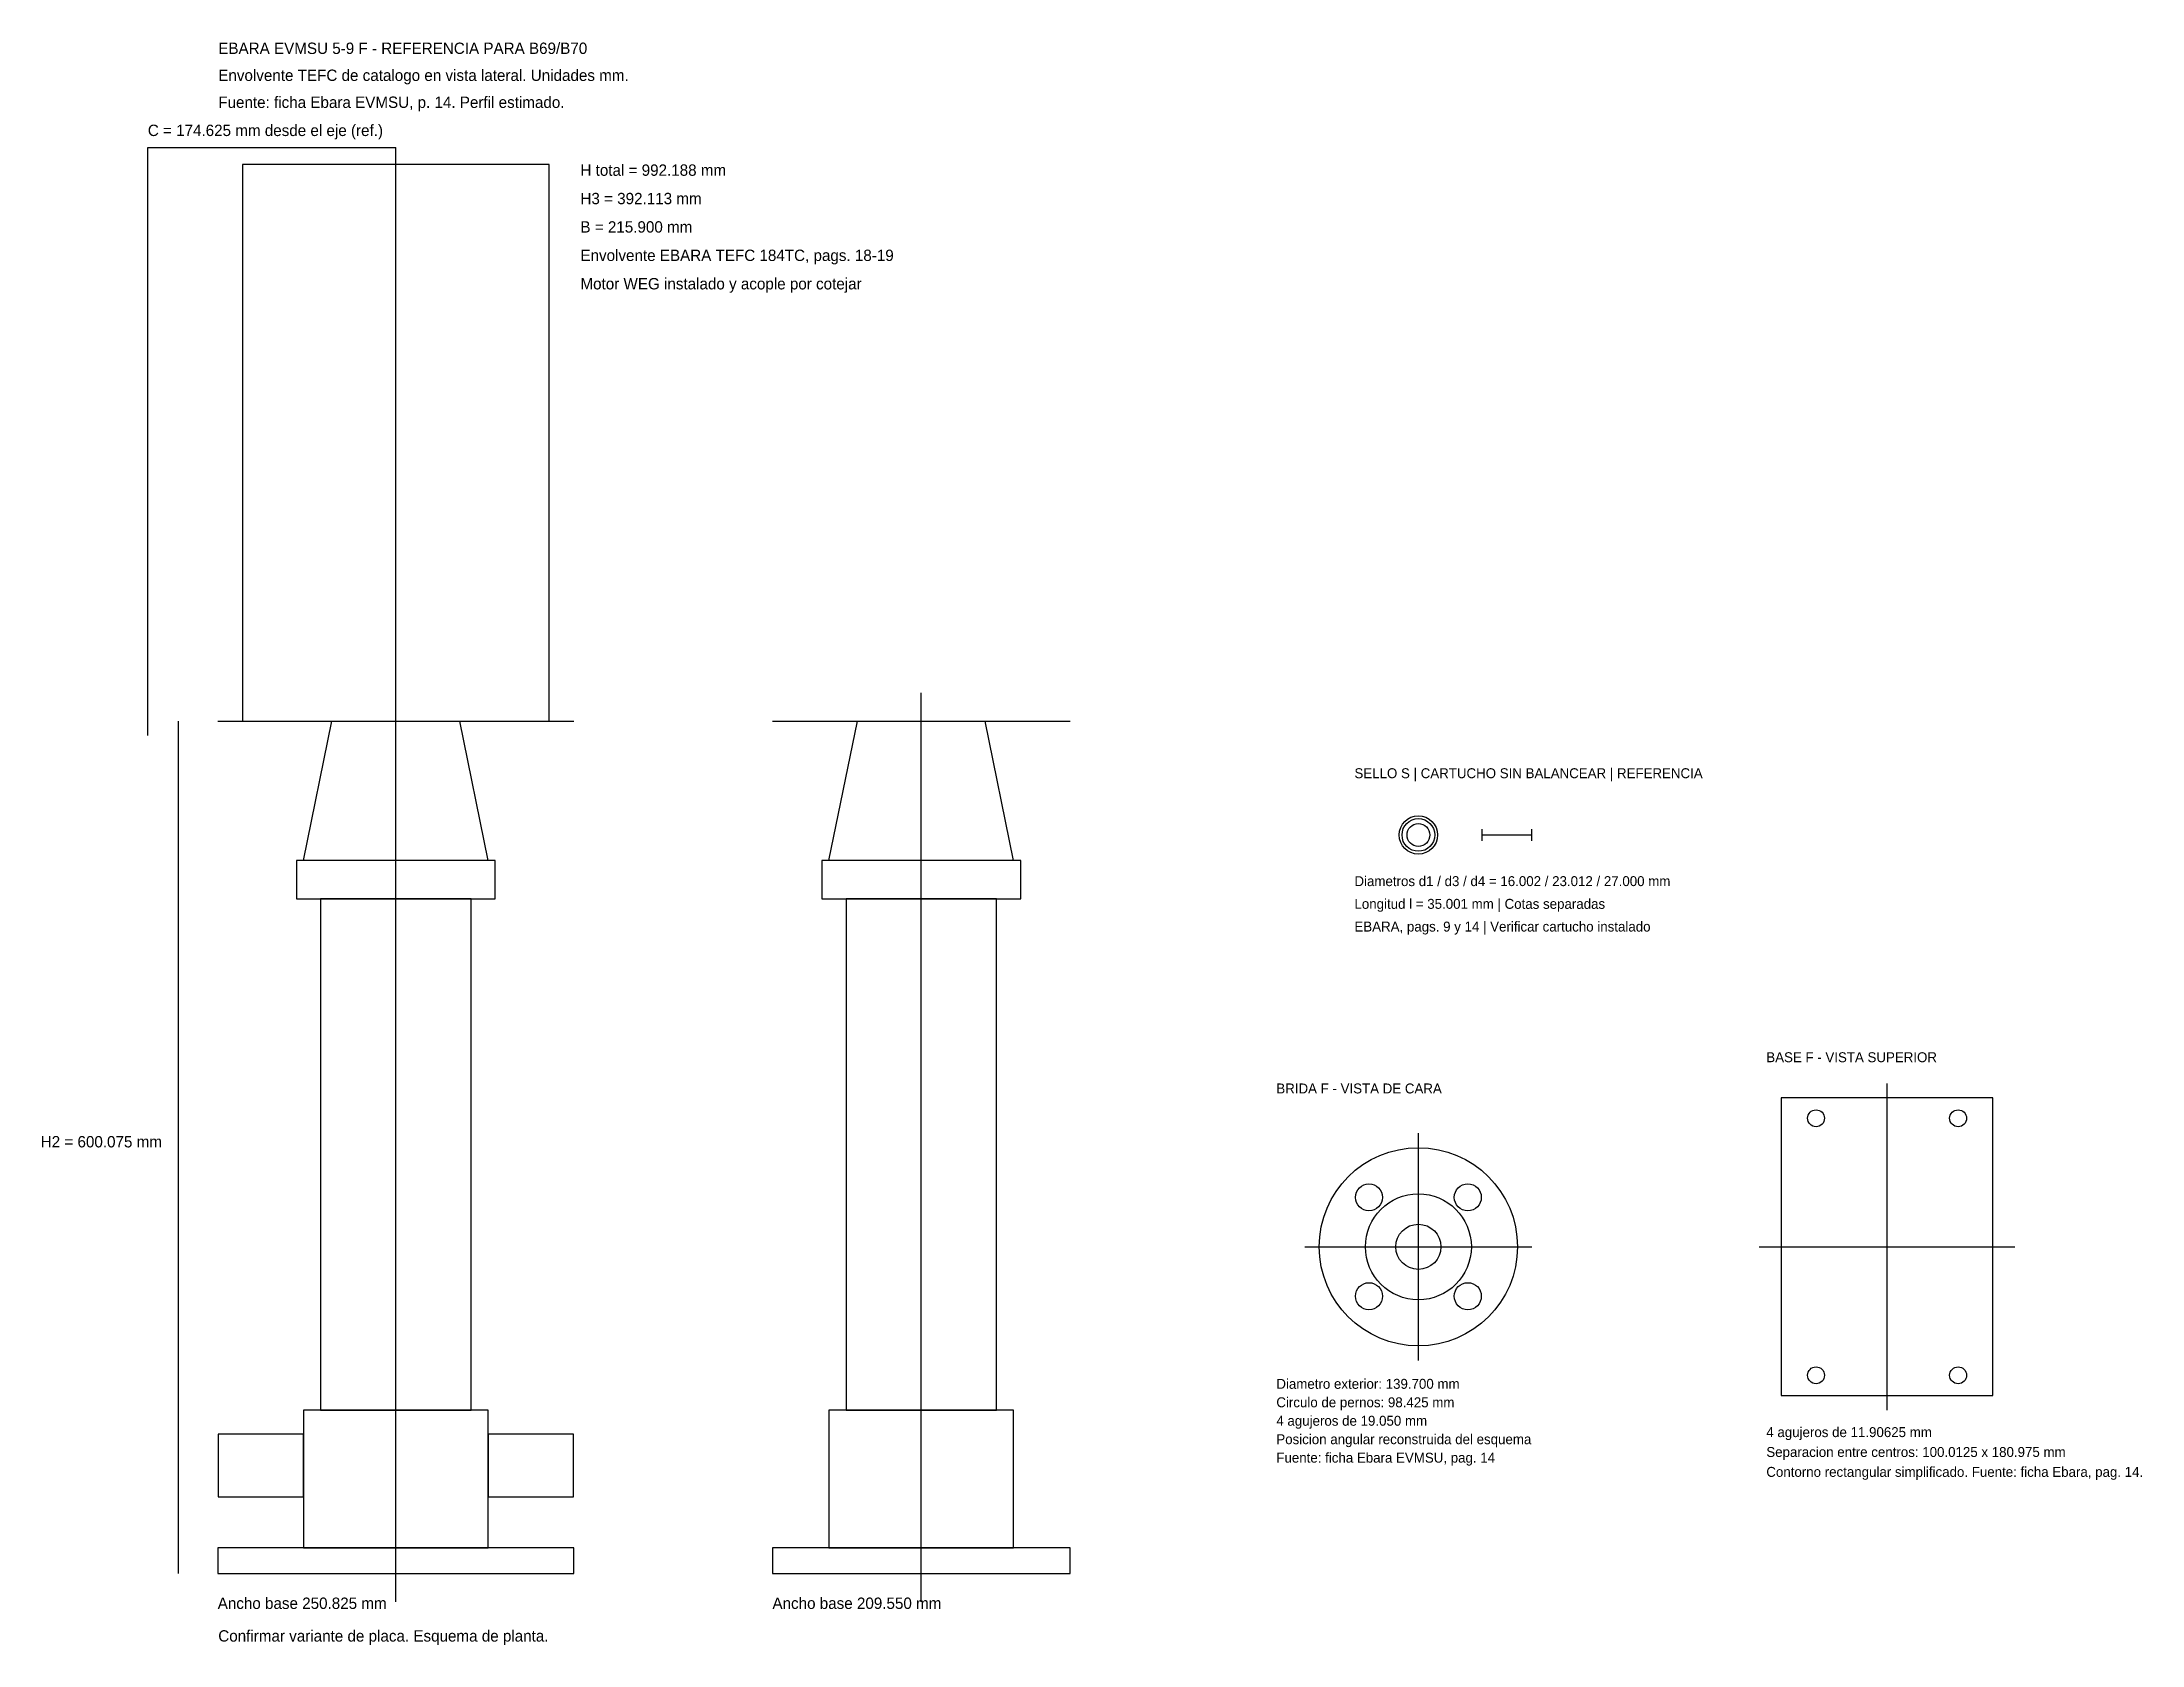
# Model space of a CAD drawing. Header units: millimetres. Extents: x -249 to 1230, y -50 to 1078.
import ezdxf

# ---------------------------------------------------------------- set-up
doc = ezdxf.new("R2010")
doc.units = ezdxf.units.MM
for name, color, linetype in [('BASE_F_CATALOGO', 3, 'Continuous'), ('BRIDA_F_CATALOGO', 3, 'Continuous'), ('COTAS_CATALOGO', 7, 'Continuous'), ('EJES', 7, 'Continuous'), ('MOTOR_TEFC_CATALOGO', 4, 'Continuous'), ('NOTAS', 7, 'Continuous'), ('PERFIL_ESTIMADO', 7, 'Continuous'), ('SELLO_S_REFERENCIA', 3, 'Continuous')]:
    doc.layers.add(name, color=color, linetype=linetype)

msp = doc.modelspace()

# ---------------------------------------------------------------- linework, layer by layer
at = {"layer": 'BASE_F_CATALOGO'}
msp.add_lwpolyline([(975.4, 125.2), (1124.6, 125.2), (1124.6, 334.8), (975.4, 334.8)], close=True, dxfattribs=at)
for centre in [(1000, 320.5), (1100, 320.5), (1000, 139.5), (1100, 139.5)]:
    msp.add_circle(centre, 5.95, dxfattribs=at)
at = {"layer": 'BRIDA_F_CATALOGO'}
for centre, radius in [((720, 230), 69.8), ((685.2, 264.8), 9.52), ((720, 230), 37.3), ((754.8, 264.8), 9.52), ((720, 230), 15.9), ((685.2, 195.2), 9.52), ((754.8, 195.2), 9.52)]:
    msp.add_circle(centre, radius, dxfattribs=at)
at = {"layer": 'COTAS_CATALOGO'}
for p, q in [((-153, 0), (-153, 600.1)), ((-125.4, 600.1), (125.4, 600.1)), ((265.2, 600.1), (474.8, 600.1)), ((-125.4, 0), (125.4, 0)), ((265.2, 0), (474.8, 0))]:
    msp.add_line(p, q, dxfattribs=at)
at = {"layer": 'EJES'}
for p, q in [((0, -20), (0, 620.1)), ((370, -20), (370, 620.1)), ((1050, 115), (1050, 345)), ((720, 150), (720, 310)), ((640, 230), (800, 230)), ((960, 230), (1140, 230))]:
    msp.add_line(p, q, dxfattribs=at)
at = {"layer": 'MOTOR_TEFC_CATALOGO'}
for p, q in [((-174.6, 590.1), (-174.6, 1004.2)), ((-174.6, 1004.2), (0, 1004.2)), ((0, 600.1), (0, 1004.2))]:
    msp.add_line(p, q, dxfattribs=at)
msp.add_lwpolyline([(-107.9, 600.1), (107.9, 600.1), (107.9, 992.2), (-107.9, 992.2)], close=True, dxfattribs=at)
at = {"layer": 'PERFIL_ESTIMADO'}
for p, q in [((-65, 502), (-45, 600.1)), ((-45, 600.1), (45, 600.1)), ((65, 502), (45, 600.1)), ((305, 502), (325, 600.1)), ((325, 600.1), (415, 600.1)), ((435, 502), (415, 600.1)), ((70, 502), (-70, 502)), ((-70, 502), (-70, 475)), ((70, 475), (70, 502)), ((440, 502), (300, 502)), ((300, 502), (300, 475)), ((440, 475), (440, 502)), ((-70, 475), (70, 475)), ((53, 475), (-53, 475)), ((-53, 475), (-53, 115)), ((53, 115), (53, 475)), ((300, 475), (440, 475)), ((423, 475), (317, 475)), ((317, 475), (317, 115)), ((423, 115), (423, 475)), ((65, 115), (-65, 115)), ((-65, 115), (-65, 18)), ((-53, 115), (53, 115)), ((65, 18), (65, 115)), ((435, 115), (305, 115)), ((305, 115), (305, 18)), ((317, 115), (423, 115)), ((435, 18), (435, 115)), ((-65, 98), (-125, 98)), ((-125, 98), (-125, 54)), ((-65, 54), (-65, 98)), ((125, 98), (65, 98)), ((65, 98), (65, 54)), ((125, 54), (125, 98)), ((-125, 54), (-65, 54)), ((65, 54), (125, 54)), ((125.4, 18), (-125.4, 18)), ((-125.4, 18), (-125.4, 0)), ((-65, 18), (65, 18)), ((125.4, 0), (125.4, 18)), ((474.8, 18), (265.2, 18)), ((265.2, 18), (265.2, 0)), ((305, 18), (435, 18)), ((474.8, 0), (474.8, 18)), ((-125.4, 0), (125.4, 0)), ((265.2, 0), (474.8, 0))]:
    msp.add_line(p, q, dxfattribs=at)
at = {"layer": 'SELLO_S_REFERENCIA'}
for p, q in [((765, 516), (765, 524)), ((765, 520), (800, 520)), ((800, 516), (800, 524))]:
    msp.add_line(p, q, dxfattribs=at)
for radius in [13.5, 11.5, 8]:
    msp.add_circle((720, 520), radius, dxfattribs=at)

# ---------------------------------------------------------------- texts
at = {"layer": 'MOTOR_TEFC_CATALOGO'}
for s, p in [('C = 174.625 mm desde el eje (ref.)', (-174.6, 1012.2)), ('H total = 992.188 mm', (130, 984.2)), ('H3 = 392.113 mm', (130, 964.2)), ('B = 215.900 mm', (130, 944.2)), ('Envolvente EBARA TEFC 184TC, pags. 18-19', (130, 924.2)), ('Motor WEG instalado y acople por cotejar', (130, 904.2))]:
    msp.add_text(s, height=8, dxfattribs=at).set_placement(p)
at = {"layer": 'NOTAS'}
for s, height, p in [('EBARA EVMSU 5-9 F - REFERENCIA PARA B69/B70', 8, (-125, 1070)), ('Envolvente TEFC de catalogo en vista lateral. Unidades mm.', 8, (-125, 1051)), ('Fuente: ficha Ebara EVMSU, p. 14. Perfil estimado.', 8, (-125, 1032)), ('BASE F - VISTA SUPERIOR', 7, (965, 360)), ('BRIDA F - VISTA DE CARA', 7, (620, 338)), ('H2 = 600.075 mm', 8, (-250, 300)), ('Diametro exterior: 139.700 mm', 7, (620, 130)), ('Circulo de pernos: 98.425 mm', 7, (620, 117)), ('4 agujeros de 19.050 mm', 7, (620, 104)), ('Posicion angular reconstruida del esquema', 7, (620, 91)), ('4 agujeros de 11.90625 mm', 7, (965, 96)), ('Separacion entre centros: 100.0125 x 180.975 mm', 7, (965, 82)), ('Fuente: ficha Ebara EVMSU, pag. 14', 7, (620, 78)), ('Contorno rectangular simplificado. Fuente: ficha Ebara, pag. 14.', 7, (965, 68)), ('Ancho base 250.825 mm', 8, (-125.4, -25)), ('Ancho base 209.550 mm', 8, (265.2, -25)), ('Confirmar variante de placa. Esquema de planta.', 8, (-125, -48))]:
    msp.add_text(s, height=height, dxfattribs=at).set_placement(p)
at = {"layer": 'SELLO_S_REFERENCIA'}
for s, p in [('SELLO S | CARTUCHO SIN BALANCEAR | REFERENCIA', (675, 560)), ('Diametros d1 / d3 / d4 = 16.002 / 23.012 / 27.000 mm', (675, 484)), ('Longitud l = 35.001 mm | Cotas separadas', (675, 468)), ('EBARA, pags. 9 y 14 | Verificar cartucho instalado', (675, 452))]:
    msp.add_text(s, height=7, dxfattribs=at).set_placement(p)

doc.saveas('drawing.dxf')
